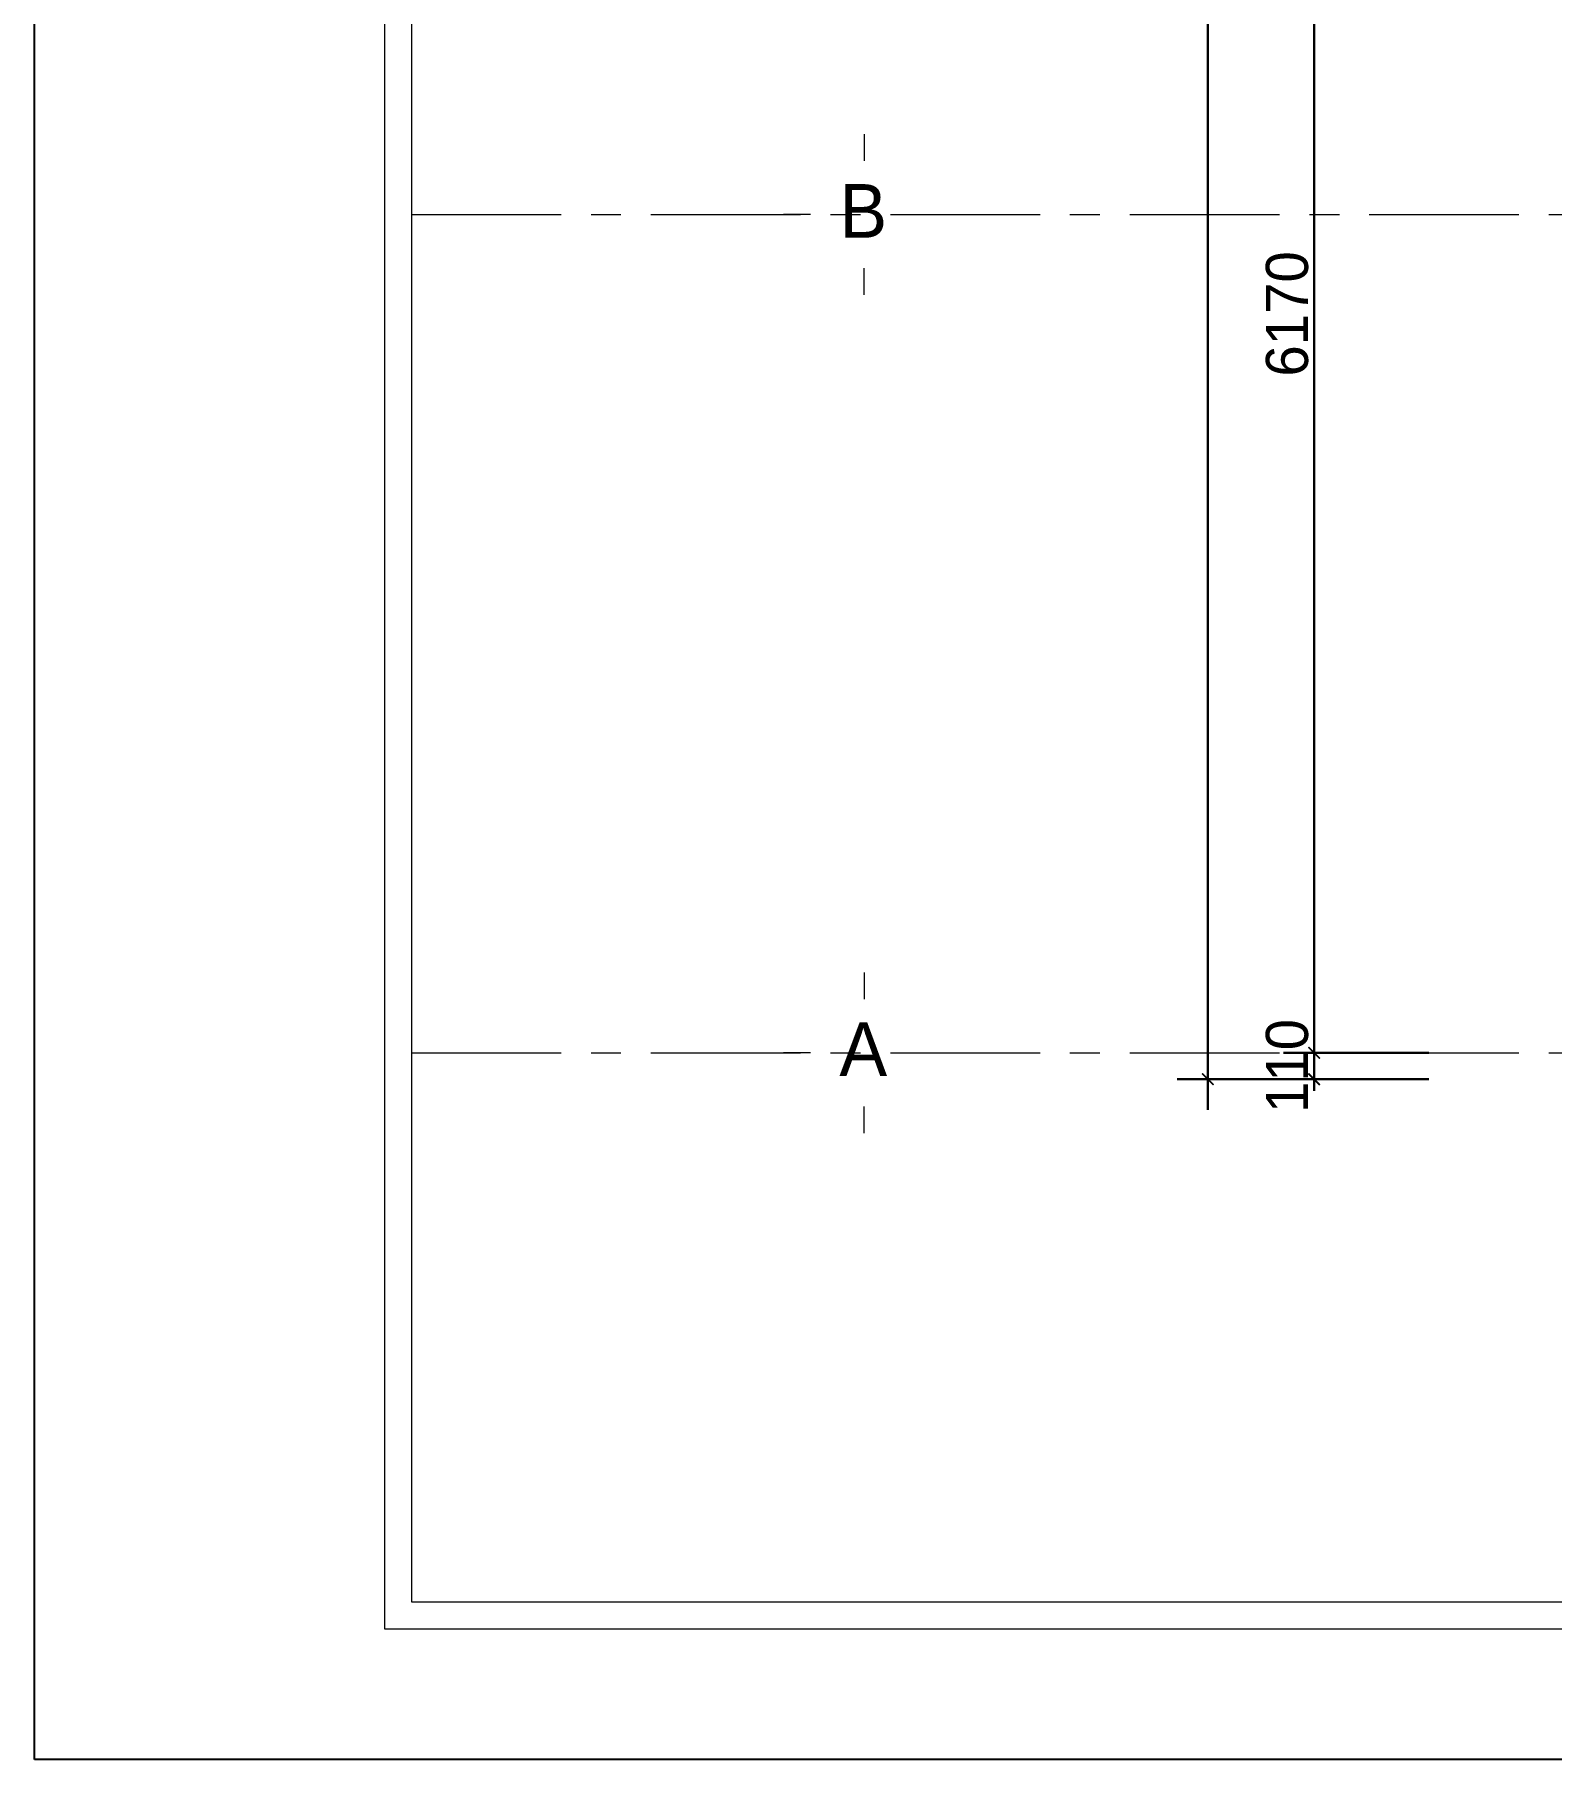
# Model space of a CAD drawing. Header units: millimetres. Extents: x 1832547 to 2001569, y -558009 to -417808.
# Drawn here: x 1876382 to 1882717, y -508766 to -501564 of the extents above; entities that cross this region are included whole.
import ezdxf
from ezdxf.enums import TextEntityAlignment as Align

# ---------------------------------------------------------------- set-up
doc = ezdxf.new("R2010")
doc.units = ezdxf.units.MM
doc.header["$MEASUREMENT"] = 0
doc.linetypes.add('CENTER', pattern=[2, 1.25, -0.25, 0.25, -0.25])
doc.layers.get('0').update_dxf_attribs({"linetype": 'CONTINUOUS'})
doc.layers.get('DEFPOINTS').update_dxf_attribs({"linetype": 'CONTINUOUS'})
for name, color, linetype, lineweight in [('AUDIT_I_160126172308-0', 7, 'CONTINUOUS', 5), ('CA. TUONG', 30, 'CONTINUOUS', 30), ('CA.dim 08', 8, 'CONTINUOUS', 13), ('CA.thay 145', 145, 'CONTINUOUS', 18), ('CA.tim 67', 67, 'CENTER', 9), ('CA.vat lieu 08', 8, 'CONTINUOUS', 5)]:
    doc.layers.add(name, color=color, linetype=linetype, lineweight=lineweight)
doc.styles.add('CA.JSC1', font='Vhavan.ttf', dxfattribs={"width": 0.8})
doc.styles.get("Standard").update_dxf_attribs({"font": 'roman.shx'})
doc.dimstyles.new('CA 80', dxfattribs={"dimscale": 0.8, "dimtxt": 220, "dimasz": 60, "dimexe": 160, "dimexo": 0, "dimgap": 30, "dimtad": 1, "dimdec": 0, "dimrnd": 5, "dimzin": 0, "dimdsep": 46, "dimtxsty": 'Standard', "dimblk": 'ARCHTICK', "dimcen": 0.09, "dimdle": 160, "dimclrd": 256, "dimclre": 256, "dimclrt": 255, "dimadec": 0, "dimazin": 0, "dimtfac": 1, "dimtdec": 0, "dimtix": 1, "dimtmove": 2, "dimatfit": 3, "dimldrblk": 'DOT', "dimfxl": 600, "dimfxlon": 1, "dimtolj": 1, "dimtzin": 0, "dimarcsym": 0})

# ---------------------------------------------------------------- blocks, each defined once
blk = doc.blocks.new('A$C2d76a15f')
at = {"color": 4, "linetype": 'Continuous', "lineweight": 18}
for p, q in [((1212.4, 19312.8), (1212.4, 452.5)), ((1212.4, 452.5), (27498.5, 452.5))]:
    blk.add_line(p, q, dxfattribs=at)
for p, q in [((1305.6, 19219.6), (1305.6, 545.7)), ((1305.6, 545.7), (27405.3, 545.7))]:
    blk.add_line(p, q)
at = {"layer": 'DEFPOINTS', "ltscale": 600}
for p, q in [((0, 0), (0, 19765.3)), ((27951, 0), (0, 0)), ((0, 0), (0, 0))]:
    blk.add_line(p, q, dxfattribs=at)
blk = doc.blocks.new('_ArchTick')
at = {"color": 1, "linetype": 'ByBlock', "const_width": 0.15}
blk.add_lwpolyline([(-0.5, -0.5), (0.5, 0.5)], dxfattribs=at)
blk = doc.blocks.new('*D791')
at = {"layer": 'CA.dim 08', "lineweight": -2, "transparency": 16777216}
for p, q in [((1881725.7, -475276.7), (1881725.7, -481702.7)), ((1882205.7, -475404.7), (1881597.7, -475404.7)), ((1882205.7, -481574.7), (1881597.7, -481574.7))]:
    blk.add_line(p, q, dxfattribs=at)
at = {"layer": 'DEFPOINTS', "color": 0, "transparency": 16777216}
for p in [(1882326.2, -475404.7), (1881725.7, -481574.7), (1882326.2, -481574.7)]:
    blk.add_point(p, dxfattribs=at)
at = {"layer": 'CA.dim 08', "lineweight": -2, "transparency": 16777216, "xscale": 48, "yscale": 48, "zscale": 48}
for p, rotation in [((1881725.7, -475404.7), 90), ((1881725.7, -481574.7), 270)]:
    blk.add_blockref('_ArchTick', p, dxfattribs=dict(at, rotation=rotation))
at = {"layer": 'CA.dim 08', "color": 255, "transparency": 16777216, "insert": (1881613.7, -478489.7), "char_height": 176, "attachment_point": 5, "rotation": 90}
blk.add_mtext('\\A1;6170', dxfattribs=at)
blk = doc.blocks.new('_DOT')
at = {"color": 1, "linetype": 'ByBlock'}
blk.add_line((-0.5, 0), (-1, 0), dxfattribs=at)
at = {"color": 1, "linetype": 'ByBlock', "const_width": 0.5}
blk.add_lwpolyline([(-0.25, 0, 1), (0.25, 0, 1)], format="xyb", close=True, dxfattribs=at)
blk = doc.blocks.new('*D804')
at = {"layer": 'CA.dim 08', "lineweight": -2, "transparency": 16777216}
for p, q in [((1881282.5, -465856.7), (1881282.5, -481812.7)), ((1881762.5, -465984.7), (1881154.5, -465984.7)), ((1881762.5, -481684.7), (1881154.5, -481684.7))]:
    blk.add_line(p, q, dxfattribs=at)
at = {"layer": 'DEFPOINTS', "color": 0, "transparency": 16777216}
for p in [(1882302.4, -465984.7), (1881282.5, -481684.7), (1882302.4, -481684.7)]:
    blk.add_point(p, dxfattribs=at)
at = {"layer": 'CA.dim 08', "lineweight": -2, "transparency": 16777216, "xscale": 48, "yscale": 48, "zscale": 48}
for p, rotation in [((1881282.5, -465984.7), 90), ((1881282.5, -481684.7), 270)]:
    blk.add_blockref('_ArchTick', p, dxfattribs=dict(at, rotation=rotation))
at = {"layer": 'CA.dim 08', "color": 255, "transparency": 16777216, "insert": (1881147.5, -473432.5), "char_height": 176, "attachment_point": 5, "rotation": 90}
blk.add_mtext('\\A1;15700', dxfattribs=at)
blk = doc.blocks.new('*D809')
at = {"layer": 'CA.dim 08', "lineweight": -2, "transparency": 16777216}
for p, q in [((1882205.7, -481574.7), (1881597.7, -481574.7)), ((1881725.7, -481574.7), (1881725.7, -481526.7)), ((1881725.7, -481574.7), (1881725.7, -481684.7)), ((1882205.7, -481684.7), (1881597.7, -481684.7)), ((1881725.7, -481684.7), (1881725.7, -481732.7))]:
    blk.add_line(p, q, dxfattribs=at)
at = {"layer": 'DEFPOINTS', "color": 0, "transparency": 16777216}
for p in [(1882326.2, -481574.7), (1881725.7, -481684.7), (1882326.2, -481684.7)]:
    blk.add_point(p, dxfattribs=at)
at = {"layer": 'CA.dim 08', "lineweight": -2, "transparency": 16777216, "xscale": 48, "yscale": 48, "zscale": 48}
for p, rotation in [((1881725.7, -481574.7), 270), ((1881725.7, -481684.7), 90)]:
    blk.add_blockref('_ArchTick', p, dxfattribs=dict(at, rotation=rotation))
at = {"layer": 'CA.dim 08', "color": 255, "transparency": 16777216, "insert": (1881613.7, -481629.7), "char_height": 176, "attachment_point": 5, "rotation": 90}
blk.add_mtext('\\A1;110', dxfattribs=at)
blk = doc.blocks.new('FDBNDFJKBNFJKDNBFD')
at = {"layer": 'CA.vat lieu 08'}
for p, q in [((664804.5, -453296.5), (664804.5, -453401.5)), ((664594.5, -453611.5), (664489.5, -453611.5)), ((665014.5, -453611.5), (665119.5, -453611.5)), ((664804.5, -453926.5), (664804.5, -453821.5))]:
    blk.add_line(p, q, dxfattribs=at)
blk = doc.blocks.new('ƯT5T45')
at = {"layer": 'CA.tim 67', "ltscale": 500}
for p, q in [((1877956.3, -478074.7), (1906135.3, -478074.7)), ((1877956.3, -481574.7), (1906135.3, -481574.7))]:
    blk.add_line(p, q, dxfattribs=at)
at = {"layer": 'CA.dim 08', "xscale": -1.066666666666667, "yscale": 1.066666666666667, "zscale": 1.066666666666667}
for p in [(2588971.5, 5777.6), (2588971.5, 2277.6)]:
    blk.add_blockref('FDBNDFJKBNFJKDNBFD', p, dxfattribs=at)
at = {"layer": 'AUDIT_I_160126172308-0', "style": 'CA.JSC1'}
for s, p in [('b', (1879843.2, -478059.6)), ('a', (1879843.2, -481559.6))]:
    blk.add_text(s, height=224, dxfattribs=at).set_placement(p, align=Align.MIDDLE)
at = {"layer": 'CA.dim 08'}
dim = blk.add_linear_dim(base=(1881282.5, -481684.7), p1=(1882302.4, -465984.7), p2=(1882302.4, -481684.7), angle=90, dimstyle='CA 80', dxfattribs=at)
dim.commit()
dim.dimension.update_dxf_attribs({"geometry": '*D804', "text_midpoint": (1881147.5, -473432.5), "dimtype": 160})
for base, p1, p2, picture, middle in [((1881725.7, -481574.7), (1882326.2, -475404.7), (1882326.2, -481574.7), '*D791', (1881613.7, -478489.7)), ((1881725.7, -481684.7), (1882326.2, -481574.7), (1882326.2, -481684.7), '*D809', (1881613.7, -481629.7))]:
    dim = blk.add_linear_dim(base=base, p1=p1, p2=p2, angle=90, dimstyle='CA 80', dxfattribs=at)
    dim.commit()
    dim.dimension.update_dxf_attribs({"geometry": picture, "text_midpoint": middle})

msp = doc.modelspace()

# ---------------------------------------------------------------- block references
at = {"layer": 'CA. TUONG'}
msp.add_blockref('ƯT5T45', (0, -24240.6), dxfattribs=at)
at = {"layer": 'CA.thay 145', "xscale": 1.205715468216754, "yscale": 1.205715468216754, "zscale": 1.205715468216754}
msp.add_blockref('A$C2d76a15f', (1876382.2, -508765.7), dxfattribs=at)

doc.saveas('drawing.dxf')
